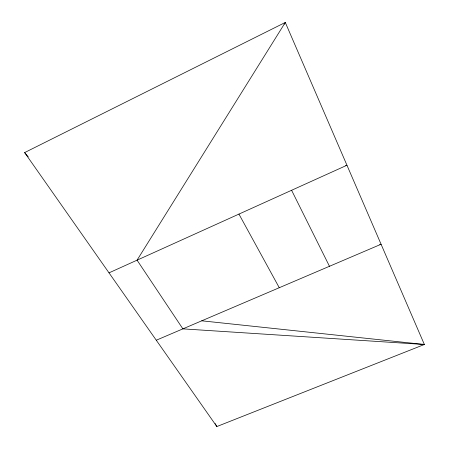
<?xml version="1.0" encoding="UTF-8"?>
<svg xmlns="http://www.w3.org/2000/svg" width="449" height="449" viewBox="0 0 449 449"><rect width="100%" height="100%" fill="white"/><g stroke="black" fill="none" stroke-linecap="round" stroke-linejoin="round"><path stroke-width="0.67" d="M284.138 24.201L285.295 22.45L424.367 344.495L216.839 426.55L24.633 152.581L285.295 22.45L137.063 260.167L182.878 328.864L424.367 344.495L422.279 344.209M109.012 272.852L346.959 165.243L345.663 165.737M156.274 340.224L381.078 244.256L379.759 244.705M201.747 320.811L424.367 344.495M24.633 152.581L28.253 156.858M215.11 423.502L216.839 426.55M238.941 214.094L279.272 287.719M291.597 190.281L329.471 266.291"/></g></svg>
